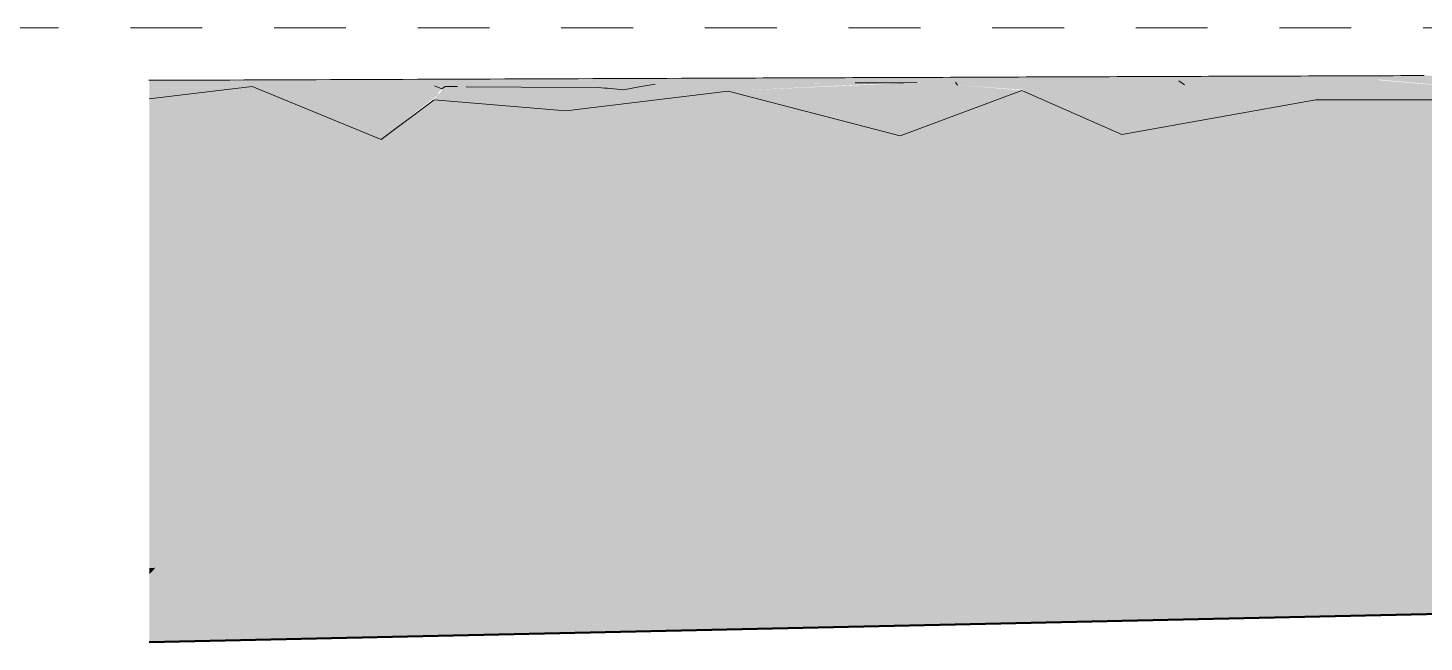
# Model space of a CAD drawing. Header units: metres. Extents: x -2362 to -2010, y -1 to 30.
# Drawn here: x -2269.923 to -2267.979, y 4.385 to 5.24 of the extents above; entities that cross this region are included whole.
import ezdxf

# ---------------------------------------------------------------- set-up
doc = ezdxf.new("R2010")
doc.units = ezdxf.units.M
doc.linetypes.add('AEC_Center', pattern=[0.024, 0.012, -0.004, 0.004, -0.004])
for name, color, linetype, lineweight in [('A-DETL', 90, 'Continuous', 50), ('A-FLOR', 192, 'Continuous', 5), ('A-FLOR-LEVL', 51, 'Continuous', 5), ('C-TOPO', 7, 'Continuous', 5)]:
    doc.layers.add(name, color=color, linetype=linetype, lineweight=lineweight)

msp = doc.modelspace()

# ---------------------------------------------------------------- hatches: boundary and pattern name
at = {"layer": 'A-FLOR'}
msp.add_hatch(color=256, dxfattribs=at).paths.add_polyline_path([(-2269.4313, 5.0848), (-2269.3419, 5.1584), (-2269.1113, 5.1556), (-2269.0938, 5.154), (-2269.0493, 5.1616), (-2268.6581, 5.1643), (-2268.6313, 5.1643), (-2268.6286, 5.1605), (-2268.5329, 5.1536), (-2268.3627, 5.1663), (-2268.3203, 5.1661), (-2268.3126, 5.1606), (-2268.1294, 5.14), (-2268.0424, 5.1682), (-2267.632, 5.1701), (-2267.632, 5.175), (-2269.754, 5.1671), (-2269.754, 5.1415), (-2269.6108, 5.1584), (-2269.3515, 5.1573), (-2269.3464, 5.1551), (-2269.3835, 5.1244)])
at = {"layer": 'C-TOPO'}
for points in [[(-2268.4154, 4.4146), (-2267.7268, 4.4297), (-2267.7268, 5.14), (-2268.1294, 5.14), (-2268.3998, 5.0919), (-2268.5388, 5.1531), (-2268.7085, 5.0896), (-2268.9481, 5.1522), (-2269.1741, 5.1244), (-2269.3575, 5.14), (-2269.4313, 5.0848), (-2269.6108, 5.1584), (-2269.754, 5.1415), (-2269.754, 4.4884), (-2269.5331, 4.4935), (-2268.7772, 4.4401)], [(-2269.4313, 5.0848), (-2269.3464, 5.1551), (-2269.3575, 5.1596), (-2269.6107, 5.1584), (-2269.5278, 5.1244)], [(-2269.3575, 5.14), (-2269.1288, 5.1572), (-2269.342, 5.1584)], [(-2269.1741, 5.1244), (-2269.0938, 5.154), (-2269.1288, 5.1572), (-2269.3575, 5.14), (-2269.2656, 5.1322)], [(-2269.1741, 5.1244), (-2268.9481, 5.1522), (-2268.988, 5.1624), (-2269.0975, 5.14)], [(-2269.1741, 5.1244), (-2268.988, 5.1624), (-2269.0493, 5.1616), (-2269.0938, 5.154), (-2269.1318, 5.14)], [(-2268.9481, 5.1522), (-2268.9401, 5.1624), (-2268.988, 5.1624)], [(-2268.7085, 5.0896), (-2268.6753, 5.1643), (-2268.9481, 5.1522), (-2268.7772, 5.1076)], [(-2268.9481, 5.1522), (-2268.7085, 5.1638), (-2268.9401, 5.1624)], [(-2268.7085, 5.0896), (-2268.5388, 5.1531), (-2268.6753, 5.1643), (-2268.6931, 5.1244)], [(-2268.6753, 5.1643), (-2268.6286, 5.1605), (-2268.6313, 5.1643)], [(-2268.3998, 5.0919), (-2268.3627, 5.1663), (-2268.5388, 5.1531), (-2268.5329, 5.1506)], [(-2268.3998, 5.0919), (-2268.1294, 5.14), (-2268.3627, 5.1663), (-2268.3693, 5.1531)], [(-2268.3126, 5.1606), (-2268.3205, 5.1663), (-2268.3627, 5.1663)], [(-2267.7268, 5.14), (-2268.0445, 5.1675), (-2268.1294, 5.14), (-2267.8003, 5.14)], [(-2267.7268, 5.14), (-2267.722, 5.1701), (-2268.0424, 5.1682), (-2267.8003, 5.1466)], [(-2269.4313, 5.0848), (-2269.3515, 5.1471), (-2269.3515, 5.1505), (-2269.3643, 5.14)], [(-2269.754, 4.3852), (-2269.4877, 4.3911), (-2269.5542, 4.495), (-2269.7453, 4.4886), (-2269.754, 4.4798)], [(-2269.4877, 4.3911), (-2268.4154, 4.4146), (-2269.5542, 4.495), (-2269.4934, 4.4)], [(-2269.754, 4.4884), (-2269.754, 4.4798), (-2269.7453, 4.4886)]]:
    msp.add_hatch(color=256, dxfattribs=at).paths.add_polyline_path(points)

# ---------------------------------------------------------------- linework, layer by layer
at = {"layer": 'A-DETL'}
msp.add_line((-2247.2862, 4.8777), (-2269.754, 4.3852), dxfattribs=at)
at = {"layer": 'A-FLOR'}
for points in [[(-2268.3214, 5.1725), (-2268.4348, 5.1721), (-2268.5474, 5.1717), (-2268.6593, 5.1712)], [(-2267.9788, 5.1737), (-2268.0937, 5.1733), (-2268.2079, 5.1729), (-2268.3214, 5.1725)], [(-2268.9922, 5.17), (-2269.1023, 5.1696), (-2269.2115, 5.1692), (-2269.3198, 5.1687)], [(-2268.6593, 5.1712), (-2268.7711, 5.1708), (-2268.8821, 5.1704), (-2268.9922, 5.17)]]:
    msp.add_open_spline(points, degree=3, dxfattribs=at)
msp.add_open_spline([(-2269.3198, 5.1687), (-2269.4281, 5.1683), (-2269.5735, 5.1678), (-2269.7172, 5.1672), (-2269.7547, 5.1671)], degree=3, knots=[-0.79166623, -0.79166623, -0.79166623, -0.79166623, -0.75, -0.73519233, -0.73519233, -0.73519233, -0.73519233], dxfattribs=at)
at = {"layer": 'A-FLOR-LEVL', "linetype": 'AEC_Center'}
msp.add_line((-2279.3802, 5.24), (-2142.8048, 5.24), dxfattribs=at)
at = {"layer": 'C-TOPO'}
for p, q in [((-2269.6108, 5.1584), (-2269.754, 5.1415)), ((-2269.4313, 5.0848), (-2269.6108, 5.1584)), ((-2269.3464, 5.1551), (-2269.3566, 5.1596)), ((-2269.3419, 5.1584), (-2269.3464, 5.1551)), ((-2269.3246, 5.1583), (-2269.3419, 5.1584)), ((-2268.9481, 5.1522), (-2269.1741, 5.1244)), ((-2268.7085, 5.0896), (-2268.9481, 5.1522)), ((-2268.5388, 5.1531), (-2268.7085, 5.0896)), ((-2268.6286, 5.1605), (-2268.6313, 5.1643)), ((-2268.3998, 5.0919), (-2268.5388, 5.1531)), ((-2268.3126, 5.1606), (-2268.3205, 5.1663)), ((-2269.3575, 5.14), (-2269.4313, 5.0848)), ((-2269.1741, 5.1244), (-2269.3575, 5.14)), ((-2268.1294, 5.14), (-2268.3998, 5.0919)), ((-2267.7268, 5.14), (-2268.1294, 5.14))]:
    msp.add_line(p, q, dxfattribs=at)
at = {"layer": 'C-TOPO', "flags": 128}
for points in [[(-2269.1288, 5.1572), (-2269.2357, 5.1577), (-2269.3127, 5.1582)], [(-2269.0493, 5.1616), (-2269.0716, 5.1578), (-2269.0938, 5.154)], [(-2268.6847, 5.1639), (-2268.7026, 5.1638), (-2268.7712, 5.1634)]]:
    msp.add_lwpolyline(points, dxfattribs=at)
at = {"layer": 'C-TOPO'}
msp.add_ellipse((-2263.8851, 6.9053), major_axis=(-11.3367, 0.0073), ratio=0.174251, start_param=1.090045, end_param=1.093525, dxfattribs=at)

doc.saveas('drawing.dxf')
